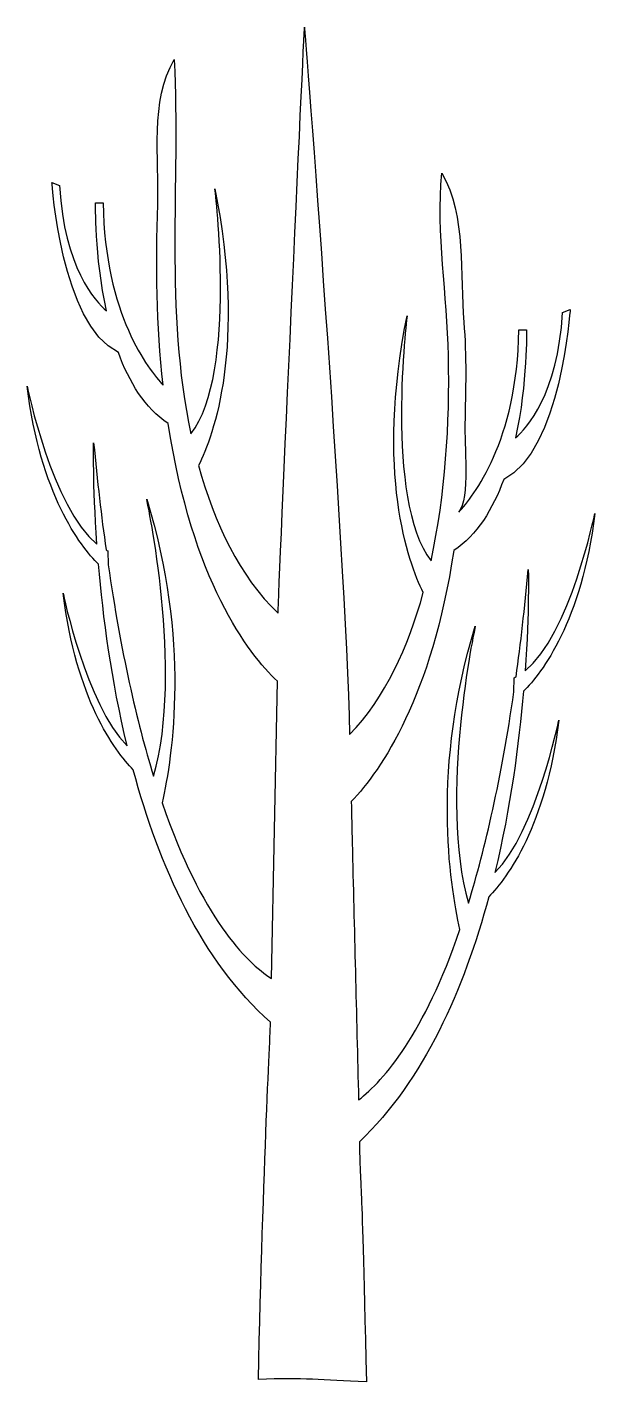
# Model space of a CAD drawing. Header units: centimetres. Extents: x -4 to 4, y -9.5 to 9.5.
import ezdxf

# ---------------------------------------------------------------- set-up
doc = ezdxf.new("R2010")
doc.units = ezdxf.units.CM
doc.header["$MEASUREMENT"] = 0
doc.layers.add('Camada 1', color=7, linetype='Continuous')

msp = doc.modelspace()

# ---------------------------------------------------------------- linework, layer by layer
at = {"layer": 'Camada 1'}
msp.add_open_spline([(2.06134, 2.68543), (2.21676, 2.84966), (2.13987, 3.68365), (2.14627, 3.91037), (2.14627, 3.91037), (2.15908, 4.38305), (2.17109, 4.86292), (2.13185, 5.33319), (2.13185, 5.33319), (2.07817, 5.99174), (2.16789, 6.81531), (1.82581, 7.41456), (1.82581, 7.41456), (1.74572, 6.56535), (1.90193, 5.71212), (1.91794, 4.86453), (1.91794, 4.86453), (1.93718, 3.90957), (1.8755, 2.94019), (1.67439, 2.00285), (1.67439, 2.00285), (1.02066, 2.86007), (1.34033, 5.42455), (1.34033, 5.42455), (1.34033, 5.42455), (0.89969, 3.23261), (1.35795, 1.98444), (1.56623, 1.56224), (1.56623, 1.56224), (1.35795, 0.80275), (1.03587, 0.09454), (0.53917, -0.41819), (0.53917, -0.41819), (0.47509, 2.24961), (-0.09131, 9.45188), (-0.09131, 9.45188), (-0.09131, 9.45188), (-0.09131, 9.45188), (-0.46062, 1.57505), (-0.45662, 1.27221), (-0.45662, 1.27221), (-1.0006, 1.78735), (-1.34829, 2.53483), (-1.56861, 3.33355), (-1.56861, 3.33355), (-1.35951, 3.75413), (-0.89887, 5.00633), (-1.34109, 7.19586), (-1.34109, 7.19586), (-1.34109, 7.19586), (-1.01983, 4.6298), (-1.67515, 3.77498), (-1.67515, 3.77498), (-2.04768, 5.51586), (-1.82176, 7.24954), (-1.90827, 8.99844), (-1.90827, 8.99844), (-2.24797, 8.42641), (-2.11417, 7.60927), (-2.1374, 6.97716), (-2.1374, 6.97716), (-2.16944, 6.13597), (-2.15423, 5.29237), (-2.06369, 4.45756), (-2.06369, 4.45756), (-2.26157, 4.66666), (-2.87765, 5.43977), (-2.90009, 6.9996), (-2.90009, 6.9996), (-2.90009, 6.9996), (-3.00503, 6.99959), (-3.00503, 6.99959), (-3.00503, 6.99959), (-3.00503, 6.99959), (-3.02024, 6.26254), (-2.85361, 5.49102), (-2.85361, 5.49102), (-3.00982, 5.62643), (-3.44405, 6.09991), (-3.50734, 7.24071), (-3.50734, 7.24071), (-3.50734, 7.24071), (-3.61389, 7.28318), (-3.61389, 7.28318), (-3.61389, 7.28318), (-3.61389, 7.28318), (-3.49213, 5.31076), (-2.68777, 4.91101), (-2.68777, 4.91101), (-2.53635, 4.50003), (-2.31685, 4.13229), (-1.99239, 3.9216), (-1.99239, 3.9216), (-1.65671, 1.72487), (-0.87881, 0.71702), (-0.46863, 0.32366), (-0.46863, 0.32366), (-0.46863, 0.32366), (-0.55277, -3.82226), (-0.55277, -3.82226), (-0.55277, -3.82226), (-0.90607, -3.59392), (-1.52376, -2.98266), (-2.07735, -1.37076), (-2.07735, -1.37076), (-1.92754, -0.71703), (-1.6864, 0.89648), (-2.29206, 2.86567), (-2.29206, 2.86567), (-2.29206, 2.86567), (-1.77131, 0.46706), (-2.19673, -0.99984), (-2.19673, -0.99984), (-2.43385, -0.23313), (-2.65258, 0.73302), (-2.82961, 1.94836), (-2.82961, 1.94836), (-2.82961, 1.94836), (-2.83363, 2.14383), (-2.83363, 2.14383), (-2.83363, 2.14383), (-2.84244, 2.14865), (-2.85205, 2.15264), (-2.85927, 2.15825), (-2.85927, 2.15825), (-2.92417, 2.6213), (-2.98185, 3.118), (-3.03233, 3.65317), (-3.03233, 3.65317), (-3.03233, 3.65317), (-3.04675, 3.08678), (-2.98666, 2.23836), (-2.98666, 2.23836), (-3.61154, 2.73752), (-3.96084, 4.43993), (-3.96084, 4.43993), (-3.96084, 4.43993), (-3.77418, 2.929), (-3.22297, 2.21436), (-2.96503, 1.95639), (-2.96503, 1.95639), (-2.90095, 1.22736), (-2.78398, 0.33486), (-2.56604, -0.57443), (-2.56604, -0.57443), (-3.13886, -0.00322), (-3.45851, 1.55179), (-3.45851, 1.55179), (-3.45851, 1.55179), (-3.27505, 0.0761), (-2.74469, -0.6393), (-2.47953, -0.91254), (-2.47953, -0.91254), (-2.11983, -2.24884), (-1.53179, -3.57793), (-0.56321, -4.43433), (-0.56321, -4.43433), (-0.56321, -4.43433), (-0.66656, -6.44442), (-0.73466, -9.41985), (-0.73466, -9.41985), (-0.09855, -9.38622), (0.13778, -9.43027), (0.7723, -9.45192), (0.7723, -9.45192), (0.69459, -5.99657), (0.69459, -7.02603), (0.67456, -6.10153), (0.67456, -6.10153), (1.57666, -5.24433), (2.13585, -3.96809), (2.48034, -2.68465), (2.48034, -2.68465), (2.74471, -2.40985), (3.27507, -1.69521), (3.45774, -0.21873), (3.45774, -0.21873), (3.45774, -0.21873), (3.13968, -1.77456), (2.56607, -2.34577), (2.56607, -2.34577), (2.7848, -1.43891), (2.90013, -0.54401), (2.96504, 0.18423), (2.96504, 0.18423), (3.22301, 0.44299), (3.77419, 1.15602), (3.96085, 2.66697), (3.96085, 2.66697), (3.96085, 2.66697), (3.61078, 0.96536), (2.98747, 0.46783), (2.98747, 0.46783), (3.04756, 1.31545), (3.03152, 1.88184), (3.03152, 1.88184), (3.03152, 1.88184), (2.98265, 1.34587), (2.92418, 0.84917), (2.86168, 0.38771), (2.86168, 0.38771), (2.85287, 0.3821), (2.84086, 0.37649), (2.83363, 0.3725), (2.83363, 0.3725), (2.83363, 0.3725), (2.83202, 0.17623), (2.83202, 0.17623), (2.83202, 0.17623), (2.65335, -1.03911), (2.43226, -2.0037), (2.19752, -2.772), (2.19752, -2.772), (1.77371, -1.3043), (2.29126, 1.09354), (2.29126, 1.09354), (2.29126, 1.09354), (1.6864, -0.87485), (1.92994, -2.48839), (2.07814, -3.14051), (2.07814, -3.14051), (1.57662, -4.5994), (1.02624, -5.23868), (0.66331, -5.51829), (0.66331, -5.51829), (0.63368, -4.32219), (0.60404, -3.12606), (0.57441, -1.92916), (0.57441, -1.92916), (0.57121, -1.7385), (0.5656, -1.5462), (0.5624, -1.35475), (0.5624, -1.35475), (0.987, -0.9061), (1.68318, 0.10813), (1.99242, 2.15106), (1.99242, 2.15106), (2.31529, 2.36095), (2.53643, 2.72788), (2.68862, 3.13968), (2.68862, 3.13968), (3.48896, 3.53865), (3.61553, 5.51268), (3.61553, 5.51268), (3.61553, 5.51268), (3.61553, 5.51268), (3.50898, 5.46781), (3.50898, 5.46781), (3.50898, 5.46781), (3.4441, 4.3278), (3.01066, 3.85671), (2.85284, 3.71973), (2.85284, 3.71973), (3.02268, 4.49202), (3.00585, 5.22666), (3.00585, 5.22666), (3.00585, 5.22666), (3.00585, 5.22666), (2.90012, 5.22667), (2.90012, 5.22667), (2.90012, 5.22667), (2.87851, 3.66843), (2.26002, 2.89532), (2.06134, 2.68543)], degree=3, knots=[0, 0, 0, 0, 0.01492537, 0.01492537, 0.01492537, 0.01492537, 0.02985075, 0.02985075, 0.02985075, 0.02985075, 0.04477612, 0.04477612, 0.04477612, 0.04477612, 0.05970149, 0.05970149, 0.05970149, 0.05970149, 0.07462687, 0.07462687, 0.07462687, 0.07462687, 0.08955224, 0.08955224, 0.08955224, 0.08955224, 0.10447761, 0.10447761, 0.10447761, 0.10447761, 0.11940299, 0.11940299, 0.11940299, 0.11940299, 0.13432836, 0.13432836, 0.13432836, 0.13432836, 0.14925373, 0.14925373, 0.14925373, 0.14925373, 0.1641791, 0.1641791, 0.1641791, 0.1641791, 0.17910448, 0.17910448, 0.17910448, 0.17910448, 0.19402985, 0.19402985, 0.19402985, 0.19402985, 0.20895522, 0.20895522, 0.20895522, 0.20895522, 0.2238806, 0.2238806, 0.2238806, 0.2238806, 0.23880597, 0.23880597, 0.23880597, 0.23880597, 0.25373134, 0.25373134, 0.25373134, 0.25373134, 0.26865672, 0.26865672, 0.26865672, 0.26865672, 0.28358209, 0.28358209, 0.28358209, 0.28358209, 0.29850746, 0.29850746, 0.29850746, 0.29850746, 0.31343284, 0.31343284, 0.31343284, 0.31343284, 0.32835821, 0.32835821, 0.32835821, 0.32835821, 0.34328358, 0.34328358, 0.34328358, 0.34328358, 0.35820896, 0.35820896, 0.35820896, 0.35820896, 0.37313433, 0.37313433, 0.37313433, 0.37313433, 0.3880597, 0.3880597, 0.3880597, 0.3880597, 0.40298507, 0.40298507, 0.40298507, 0.40298507, 0.41791045, 0.41791045, 0.41791045, 0.41791045, 0.43283582, 0.43283582, 0.43283582, 0.43283582, 0.44776119, 0.44776119, 0.44776119, 0.44776119, 0.46268657, 0.46268657, 0.46268657, 0.46268657, 0.47761194, 0.47761194, 0.47761194, 0.47761194, 0.49253731, 0.49253731, 0.49253731, 0.49253731, 0.50746269, 0.50746269, 0.50746269, 0.50746269, 0.52238806, 0.52238806, 0.52238806, 0.52238806, 0.53731343, 0.53731343, 0.53731343, 0.53731343, 0.55223881, 0.55223881, 0.55223881, 0.55223881, 0.56716418, 0.56716418, 0.56716418, 0.56716418, 0.58208955, 0.58208955, 0.58208955, 0.58208955, 0.59701493, 0.59701493, 0.59701493, 0.59701493, 0.6119403, 0.6119403, 0.6119403, 0.6119403, 0.62686567, 0.62686567, 0.62686567, 0.62686567, 0.64179104, 0.64179104, 0.64179104, 0.64179104, 0.65671642, 0.65671642, 0.65671642, 0.65671642, 0.67164179, 0.67164179, 0.67164179, 0.67164179, 0.68656716, 0.68656716, 0.68656716, 0.68656716, 0.70149254, 0.70149254, 0.70149254, 0.70149254, 0.71641791, 0.71641791, 0.71641791, 0.71641791, 0.73134328, 0.73134328, 0.73134328, 0.73134328, 0.74626866, 0.74626866, 0.74626866, 0.74626866, 0.76119403, 0.76119403, 0.76119403, 0.76119403, 0.7761194, 0.7761194, 0.7761194, 0.7761194, 0.79104478, 0.79104478, 0.79104478, 0.79104478, 0.80597015, 0.80597015, 0.80597015, 0.80597015, 0.82089552, 0.82089552, 0.82089552, 0.82089552, 0.8358209, 0.8358209, 0.8358209, 0.8358209, 0.85074627, 0.85074627, 0.85074627, 0.85074627, 0.86567164, 0.86567164, 0.86567164, 0.86567164, 0.88059701, 0.88059701, 0.88059701, 0.88059701, 0.89552239, 0.89552239, 0.89552239, 0.89552239, 0.91044776, 0.91044776, 0.91044776, 0.91044776, 0.92537313, 0.92537313, 0.92537313, 0.92537313, 0.94029851, 0.94029851, 0.94029851, 0.94029851, 0.95522388, 0.95522388, 0.95522388, 0.95522388, 0.97014925, 0.97014925, 0.97014925, 0.97014925, 1, 1, 1, 1], dxfattribs=at)

doc.saveas('drawing.dxf')
